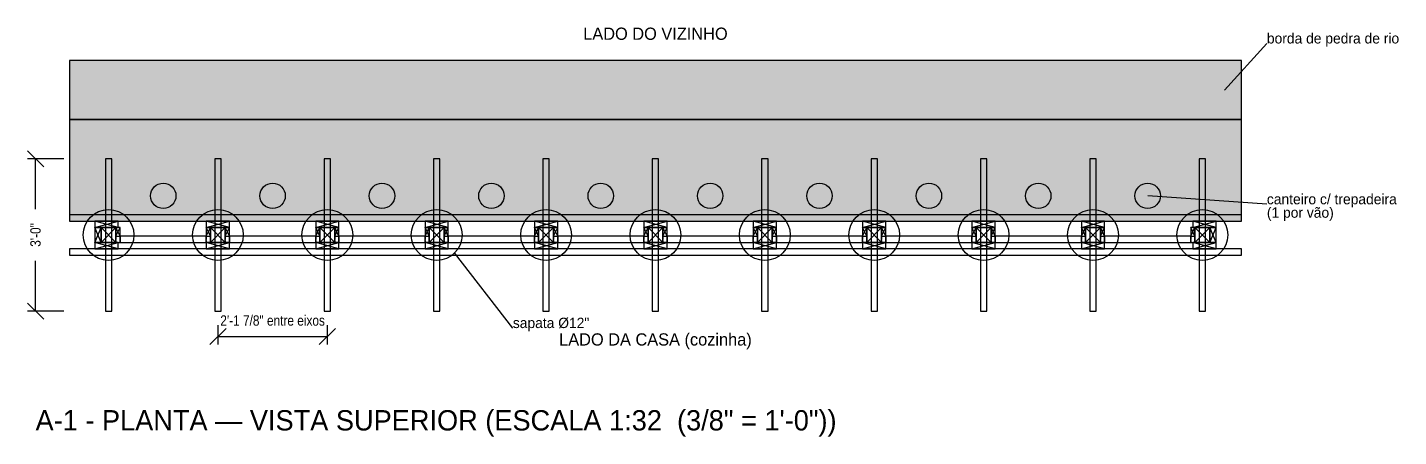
# Model space of a CAD drawing. Header units: inches. Extents: x -2 to 879, y -555 to 194.
# Drawn here: x -1.9 to 322.1, y -20.6 to 76 of the extents above; entities that cross this region are included whole.
import ezdxf
from ezdxf.enums import TextEntityAlignment as Align

# ---------------------------------------------------------------- set-up
doc = ezdxf.new("R2010")
doc.units = ezdxf.units.IN
doc.linetypes.add('DASHED', pattern=[1.524, 1.27, -0.254])
for name, color, linetype in [('BRITA', 8, 'Continuous'), ('CONTORNO', 7, 'Continuous'), ('CORTE', 8, 'Continuous'), ('COTA', 1, 'Continuous'), ('MADEIRA_CEDRO', 30, 'Continuous'), ('MADEIRA_PT', 52, 'Continuous'), ('SOLO', 34, 'Continuous'), ('TEXTO', 7, 'Continuous'), ('TITULO', 7, 'Continuous')]:
    doc.layers.add(name, color=color, linetype=linetype)
doc.styles.add('OpenSansCondensed-Light', font='OpenSansCondensed-Light.ttf')
doc.dimstyles.get("Standard").update_dxf_attribs({"dimtxt": 2.5, "dimasz": 2.5, "dimexe": 1.25, "dimexo": 0.625, "dimtad": 1, "dimcen": 2.5, "dimazin": 3, "dimtfac": 1, "dimtmove": 0, "dimatfit": 3})

# ---------------------------------------------------------------- blocks, each defined once
blk = doc.blocks.new('_OBLIQUE')
at = {"color": 0, "linetype": 'BYBLOCK'}
blk.add_line((-0.5, -0.5), (0.5, 0.5), dxfattribs=at)
blk = doc.blocks.new('*D1')
for p, q in [((6.72, 45), (-1.92, 45)), ((0, 33.11), (0, 45)), ((0, 9), (0, 20.89)), ((6.72, 9), (-1.92, 9))]:
    blk.add_line(p, q)
at = {"layer": 'Defpoints'}
for p in [(8, 45), (0, 9), (8, 9)]:
    blk.add_point(p, dxfattribs=at)
at = {"layer": 'COTA', "xscale": 3.84, "yscale": 3.84, "rotation": 90}
for p in [(0, 45), (0, 9)]:
    blk.add_blockref('_OBLIQUE', p, dxfattribs=at)
at = {"layer": 'COTA', "insert": (0, 27), "char_height": 2.444, "attachment_point": 5, "rotation": 90, "style": 'OpenSansCondensed-Light'}
blk.add_mtext('3\'-0"', dxfattribs=at)

msp = doc.modelspace()

# ---------------------------------------------------------------- hatches: boundary and pattern name
at = {"layer": 'BRITA'}
h = msp.add_hatch(dxfattribs=at)
h.set_pattern_fill('GRAVEL', scale=0.5)
h.paths.add_polyline_path([(8, 54.25), (285, 54.25), (285, 68.25), (8, 68.25)])
at = {"layer": 'SOLO'}
h = msp.add_hatch(dxfattribs=at)
h.set_pattern_fill('EARTH', scale=0.5)
h.paths.add_polyline_path([(8, 30.25), (285, 30.25), (285, 54.25), (8, 54.25)])

# ---------------------------------------------------------------- linework, layer by layer
at = {"layer": 'BRITA'}
msp.add_lwpolyline([(8, 54.25), (285, 54.25), (285, 68.25), (8, 68.25)], close=True, dxfattribs=at)
at = {"layer": 'CONTORNO', "linetype": 'DASHED'}
for points in [[(19, 25.25), (20, 25.25), (20, 28.75), (19, 28.75)], [(40.35, 25.25), (41.35, 25.25), (41.35, 28.75), (40.35, 28.75)], [(44.85, 25.25), (45.85, 25.25), (45.85, 28.75), (44.85, 28.75)], [(66.2, 25.25), (67.2, 25.25), (67.2, 28.75), (66.2, 28.75)], [(70.7, 25.25), (71.7, 25.25), (71.7, 28.75), (70.7, 28.75)], [(92.05, 25.25), (93.05, 25.25), (93.05, 28.75), (92.05, 28.75)], [(96.55, 25.25), (97.55, 25.25), (97.55, 28.75), (96.55, 28.75)], [(117.9, 25.25), (118.9, 25.25), (118.9, 28.75), (117.9, 28.75)], [(122.4, 25.25), (123.4, 25.25), (123.4, 28.75), (122.4, 28.75)], [(143.75, 25.25), (144.75, 25.25), (144.75, 28.75), (143.75, 28.75)], [(148.25, 25.25), (149.25, 25.25), (149.25, 28.75), (148.25, 28.75)], [(169.6, 25.25), (170.6, 25.25), (170.6, 28.75), (169.6, 28.75)], [(174.1, 25.25), (175.1, 25.25), (175.1, 28.75), (174.1, 28.75)], [(195.45, 25.25), (196.45, 25.25), (196.45, 28.75), (195.45, 28.75)], [(199.95, 25.25), (200.95, 25.25), (200.95, 28.75), (199.95, 28.75)], [(221.3, 25.25), (222.3, 25.25), (222.3, 28.75), (221.3, 28.75)], [(225.8, 25.25), (226.8, 25.25), (226.8, 28.75), (225.8, 28.75)], [(247.15, 25.25), (248.15, 25.25), (248.15, 28.75), (247.15, 28.75)], [(251.65, 25.25), (252.65, 25.25), (252.65, 28.75), (251.65, 28.75)], [(273, 25.25), (274, 25.25), (274, 28.75), (273, 28.75)]]:
    msp.add_lwpolyline(points, close=True, dxfattribs=at)
at = {"layer": 'CONTORNO'}
for centre, radius in [((30.175, 36.25), 3), ((56.025, 36.25), 3), ((81.875, 36.25), 3), ((107.725, 36.25), 3), ((133.575, 36.25), 3), ((159.425, 36.25), 3), ((185.275, 36.25), 3), ((211.125, 36.25), 3), ((236.975, 36.25), 3), ((262.825, 36.25), 3), ((17.25, 27), 6), ((43.1, 27), 6), ((68.95, 27), 6), ((94.8, 27), 6), ((120.65, 27), 6), ((146.5, 27), 6), ((172.35, 27), 6), ((198.2, 27), 6), ((224.05, 27), 6), ((249.9, 27), 6), ((275.75, 27), 6)]:
    msp.add_circle(centre, radius, dxfattribs=at)
at = {"layer": 'CORTE'}
for points in [[(14, 28.75), (19.5, 30.25)], [(19.5, 28.75), (14, 30.25)], [(40.35, 28.75), (45.85, 30.25)], [(45.85, 28.75), (40.35, 30.25)], [(66.2, 28.75), (71.7, 30.25)], [(71.7, 28.75), (66.2, 30.25)], [(92.05, 28.75), (97.55, 30.25)], [(97.55, 28.75), (92.05, 30.25)], [(117.9, 28.75), (123.4, 30.25)], [(123.4, 28.75), (117.9, 30.25)], [(143.75, 28.75), (149.25, 30.25)], [(149.25, 28.75), (143.75, 30.25)], [(169.6, 28.75), (175.1, 30.25)], [(175.1, 28.75), (169.6, 30.25)], [(195.45, 28.75), (200.95, 30.25)], [(200.95, 28.75), (195.45, 30.25)], [(221.3, 28.75), (226.8, 30.25)], [(226.8, 28.75), (221.3, 30.25)], [(247.15, 28.75), (252.65, 30.25)], [(252.65, 28.75), (247.15, 30.25)], [(273.5, 28.75), (279, 30.25)], [(279, 28.75), (273.5, 30.25)], [(14, 25.25), (15.5, 28.75)], [(15.5, 25.25), (14, 28.75)], [(15.5, 25.25), (19, 28.75)], [(19, 25.25), (15.5, 28.75)], [(19, 26.75), (20, 28.75)], [(20, 26.75), (19, 28.75)], [(40.35, 26.75), (41.35, 28.75)], [(41.35, 26.75), (40.35, 28.75)], [(41.35, 25.25), (44.85, 28.75)], [(44.85, 25.25), (41.35, 28.75)], [(44.85, 26.75), (45.85, 28.75)], [(45.85, 26.75), (44.85, 28.75)], [(66.2, 26.75), (67.2, 28.75)], [(67.2, 26.75), (66.2, 28.75)], [(67.2, 25.25), (70.7, 28.75)], [(70.7, 25.25), (67.2, 28.75)], [(70.7, 26.75), (71.7, 28.75)], [(71.7, 26.75), (70.7, 28.75)], [(92.05, 26.75), (93.05, 28.75)], [(93.05, 26.75), (92.05, 28.75)], [(93.05, 25.25), (96.55, 28.75)], [(96.55, 25.25), (93.05, 28.75)], [(96.55, 26.75), (97.55, 28.75)], [(97.55, 26.75), (96.55, 28.75)], [(117.9, 26.75), (118.9, 28.75)], [(118.9, 26.75), (117.9, 28.75)], [(118.9, 25.25), (122.4, 28.75)], [(122.4, 25.25), (118.9, 28.75)], [(122.4, 26.75), (123.4, 28.75)], [(123.4, 26.75), (122.4, 28.75)], [(143.75, 26.75), (144.75, 28.75)], [(144.75, 26.75), (143.75, 28.75)], [(144.75, 25.25), (148.25, 28.75)], [(148.25, 25.25), (144.75, 28.75)], [(148.25, 26.75), (149.25, 28.75)], [(149.25, 26.75), (148.25, 28.75)], [(169.6, 26.75), (170.6, 28.75)], [(170.6, 26.75), (169.6, 28.75)], [(170.6, 25.25), (174.1, 28.75)], [(174.1, 25.25), (170.6, 28.75)], [(174.1, 26.75), (175.1, 28.75)], [(175.1, 26.75), (174.1, 28.75)], [(195.45, 26.75), (196.45, 28.75)], [(196.45, 26.75), (195.45, 28.75)], [(196.45, 25.25), (199.95, 28.75)], [(199.95, 25.25), (196.45, 28.75)], [(199.95, 26.75), (200.95, 28.75)], [(200.95, 26.75), (199.95, 28.75)], [(221.3, 26.75), (222.3, 28.75)], [(222.3, 26.75), (221.3, 28.75)], [(222.3, 25.25), (225.8, 28.75)], [(225.8, 25.25), (222.3, 28.75)], [(225.8, 26.75), (226.8, 28.75)], [(226.8, 26.75), (225.8, 28.75)], [(247.15, 26.75), (248.15, 28.75)], [(248.15, 26.75), (247.15, 28.75)], [(248.15, 25.25), (251.65, 28.75)], [(251.65, 25.25), (248.15, 28.75)], [(251.65, 26.75), (252.65, 28.75)], [(252.65, 26.75), (251.65, 28.75)], [(273, 26.75), (274, 28.75)], [(274, 26.75), (273, 28.75)], [(274, 25.25), (277.5, 28.75)], [(277.5, 25.25), (274, 28.75)], [(277.5, 25.25), (279, 28.75)], [(279, 25.25), (277.5, 28.75)], [(14, 23.75), (19.5, 25.25)], [(19.5, 23.75), (14, 25.25)], [(40.35, 23.75), (45.85, 25.25)], [(45.85, 23.75), (40.35, 25.25)], [(66.2, 23.75), (71.7, 25.25)], [(71.7, 23.75), (66.2, 25.25)], [(92.05, 23.75), (97.55, 25.25)], [(97.55, 23.75), (92.05, 25.25)], [(117.9, 23.75), (123.4, 25.25)], [(123.4, 23.75), (117.9, 25.25)], [(143.75, 23.75), (149.25, 25.25)], [(149.25, 23.75), (143.75, 25.25)], [(169.6, 23.75), (175.1, 25.25)], [(175.1, 23.75), (169.6, 25.25)], [(195.45, 23.75), (200.95, 25.25)], [(200.95, 23.75), (195.45, 25.25)], [(221.3, 23.75), (226.8, 25.25)], [(226.8, 23.75), (221.3, 25.25)], [(247.15, 23.75), (252.65, 25.25)], [(252.65, 23.75), (247.15, 25.25)], [(273.5, 23.75), (279, 25.25)], [(279, 23.75), (273.5, 25.25)]]:
    msp.add_lwpolyline(points, dxfattribs=at)
at = {"layer": 'COTA'}
for p, q in [((291, 72.25), (281, 61.25)), ((291, 34.25), (262.825, 36.25)), ((112.8, 5), (99, 22.8))]:
    msp.add_line(p, q, dxfattribs=at)
at = {"layer": 'MADEIRA_CEDRO'}
for points in [[(16.5, 9), (18, 9), (18, 45), (16.5, 45)], [(42.35, 9), (43.85, 9), (43.85, 45), (42.35, 45)], [(68.2, 9), (69.7, 9), (69.7, 45), (68.2, 45)], [(94.05, 9), (95.55, 9), (95.55, 45), (94.05, 45)], [(119.9, 9), (121.4, 9), (121.4, 45), (119.9, 45)], [(145.75, 9), (147.25, 9), (147.25, 45), (145.75, 45)], [(171.6, 9), (173.1, 9), (173.1, 45), (171.6, 45)], [(197.45, 9), (198.95, 9), (198.95, 45), (197.45, 45)], [(223.3, 9), (224.8, 9), (224.8, 45), (223.3, 45)], [(249.15, 9), (250.65, 9), (250.65, 45), (249.15, 45)], [(275, 9), (276.5, 9), (276.5, 45), (275, 45)], [(8, 30.25), (285, 30.25), (285, 31.75), (8, 31.75)], [(14, 28.75), (19.5, 28.75), (19.5, 30.25), (14, 30.25)], [(40.35, 28.75), (45.85, 28.75), (45.85, 30.25), (40.35, 30.25)], [(66.2, 28.75), (71.7, 28.75), (71.7, 30.25), (66.2, 30.25)], [(92.05, 28.75), (97.55, 28.75), (97.55, 30.25), (92.05, 30.25)], [(117.9, 28.75), (123.4, 28.75), (123.4, 30.25), (117.9, 30.25)], [(143.75, 28.75), (149.25, 28.75), (149.25, 30.25), (143.75, 30.25)], [(169.6, 28.75), (175.1, 28.75), (175.1, 30.25), (169.6, 30.25)], [(195.45, 28.75), (200.95, 28.75), (200.95, 30.25), (195.45, 30.25)], [(221.3, 28.75), (226.8, 28.75), (226.8, 30.25), (221.3, 30.25)], [(247.15, 28.75), (252.65, 28.75), (252.65, 30.25), (247.15, 30.25)], [(273.5, 28.75), (279, 28.75), (279, 30.25), (273.5, 30.25)], [(14, 25.25), (15.5, 25.25), (15.5, 28.75), (14, 28.75)], [(19, 26.75), (20, 26.75), (20, 28.75), (19, 28.75)], [(20, 25.25), (40.35, 25.25), (40.35, 26.75), (20, 26.75)], [(40.35, 26.75), (41.35, 26.75), (41.35, 28.75), (40.35, 28.75)], [(44.85, 26.75), (45.85, 26.75), (45.85, 28.75), (44.85, 28.75)], [(45.85, 25.25), (66.2, 25.25), (66.2, 26.75), (45.85, 26.75)], [(66.2, 26.75), (67.2, 26.75), (67.2, 28.75), (66.2, 28.75)], [(70.7, 26.75), (71.7, 26.75), (71.7, 28.75), (70.7, 28.75)], [(71.7, 25.25), (92.05, 25.25), (92.05, 26.75), (71.7, 26.75)], [(92.05, 26.75), (93.05, 26.75), (93.05, 28.75), (92.05, 28.75)], [(96.55, 26.75), (97.55, 26.75), (97.55, 28.75), (96.55, 28.75)], [(97.55, 25.25), (117.9, 25.25), (117.9, 26.75), (97.55, 26.75)], [(117.9, 26.75), (118.9, 26.75), (118.9, 28.75), (117.9, 28.75)], [(122.4, 26.75), (123.4, 26.75), (123.4, 28.75), (122.4, 28.75)], [(123.4, 25.25), (143.75, 25.25), (143.75, 26.75), (123.4, 26.75)], [(143.75, 26.75), (144.75, 26.75), (144.75, 28.75), (143.75, 28.75)], [(148.25, 26.75), (149.25, 26.75), (149.25, 28.75), (148.25, 28.75)], [(149.25, 25.25), (169.6, 25.25), (169.6, 26.75), (149.25, 26.75)], [(169.6, 26.75), (170.6, 26.75), (170.6, 28.75), (169.6, 28.75)], [(174.1, 26.75), (175.1, 26.75), (175.1, 28.75), (174.1, 28.75)], [(175.1, 25.25), (195.45, 25.25), (195.45, 26.75), (175.1, 26.75)], [(195.45, 26.75), (196.45, 26.75), (196.45, 28.75), (195.45, 28.75)], [(199.95, 26.75), (200.95, 26.75), (200.95, 28.75), (199.95, 28.75)], [(200.95, 25.25), (221.3, 25.25), (221.3, 26.75), (200.95, 26.75)], [(221.3, 26.75), (222.3, 26.75), (222.3, 28.75), (221.3, 28.75)], [(225.8, 26.75), (226.8, 26.75), (226.8, 28.75), (225.8, 28.75)], [(226.8, 25.25), (247.15, 25.25), (247.15, 26.75), (226.8, 26.75)], [(247.15, 26.75), (248.15, 26.75), (248.15, 28.75), (247.15, 28.75)], [(251.65, 26.75), (252.65, 26.75), (252.65, 28.75), (251.65, 28.75)], [(252.65, 25.25), (273, 25.25), (273, 26.75), (252.65, 26.75)], [(273, 26.75), (274, 26.75), (274, 28.75), (273, 28.75)], [(277.5, 25.25), (279, 25.25), (279, 28.75), (277.5, 28.75)], [(8, 22.25), (285, 22.25), (285, 23.75), (8, 23.75)], [(14, 23.75), (19.5, 23.75), (19.5, 25.25), (14, 25.25)], [(40.35, 23.75), (45.85, 23.75), (45.85, 25.25), (40.35, 25.25)], [(66.2, 23.75), (71.7, 23.75), (71.7, 25.25), (66.2, 25.25)], [(92.05, 23.75), (97.55, 23.75), (97.55, 25.25), (92.05, 25.25)], [(117.9, 23.75), (123.4, 23.75), (123.4, 25.25), (117.9, 25.25)], [(143.75, 23.75), (149.25, 23.75), (149.25, 25.25), (143.75, 25.25)], [(169.6, 23.75), (175.1, 23.75), (175.1, 25.25), (169.6, 25.25)], [(195.45, 23.75), (200.95, 23.75), (200.95, 25.25), (195.45, 25.25)], [(221.3, 23.75), (226.8, 23.75), (226.8, 25.25), (221.3, 25.25)], [(247.15, 23.75), (252.65, 23.75), (252.65, 25.25), (247.15, 25.25)], [(273.5, 23.75), (279, 23.75), (279, 25.25), (273.5, 25.25)]]:
    msp.add_lwpolyline(points, close=True, dxfattribs=at)
at = {"layer": 'MADEIRA_PT'}
for points in [[(15.5, 25.25), (19, 25.25), (19, 28.75), (15.5, 28.75)], [(41.35, 25.25), (44.85, 25.25), (44.85, 28.75), (41.35, 28.75)], [(67.2, 25.25), (70.7, 25.25), (70.7, 28.75), (67.2, 28.75)], [(93.05, 25.25), (96.55, 25.25), (96.55, 28.75), (93.05, 28.75)], [(118.9, 25.25), (122.4, 25.25), (122.4, 28.75), (118.9, 28.75)], [(144.75, 25.25), (148.25, 25.25), (148.25, 28.75), (144.75, 28.75)], [(170.6, 25.25), (174.1, 25.25), (174.1, 28.75), (170.6, 28.75)], [(196.45, 25.25), (199.95, 25.25), (199.95, 28.75), (196.45, 28.75)], [(222.3, 25.25), (225.8, 25.25), (225.8, 28.75), (222.3, 28.75)], [(248.15, 25.25), (251.65, 25.25), (251.65, 28.75), (248.15, 28.75)], [(274, 25.25), (277.5, 25.25), (277.5, 28.75), (274, 28.75)]]:
    msp.add_lwpolyline(points, close=True, dxfattribs=at)
at = {"layer": 'SOLO'}
msp.add_lwpolyline([(8, 30.25), (285, 30.25), (285, 54.25), (8, 54.25)], close=True, dxfattribs=at)

# ---------------------------------------------------------------- texts
at = {"layer": 'TEXTO'}
for s, p in [('LADO DO VIZINHO', (146.5, 72.25)), ('LADO DA CASA (cozinha)', (146.5, 0))]:
    msp.add_text(s, height=2.88889, dxfattribs=at).set_placement(p, align=Align.BOTTOM_CENTER)
for s, p in [('borda de pedra de rio', (291, 72.25)), ('canteiro c/ trepadeira', (291, 34.25)), ('(1 por vão)', (291, 31.072)), ('sapata Ø12"', (112.8, 5))]:
    msp.add_text(s, height=2.44444, dxfattribs=at).set_placement(p)
at = {"layer": 'TITULO'}
msp.add_text('A-1 - PLANTA — VISTA SUPERIOR (ESCALA 1:32  (3/8" = 1\'-0"))', height=4.8, dxfattribs=at).set_placement((0, -19.2))

# ---------------------------------------------------------------- dimensions: what is measured, and where the dimension line sits
at = {"layer": 'COTA'}
dim = msp.add_linear_dim(base=(0, 9), p1=(8, 9), p2=(8, 45), angle=90, text='3\'-0"', dimstyle='Standard', override={"dimtxt": 2.444444, "dimasz": 2.56, "dimexe": 1.92, "dimexo": 1.28, "dimtsz": 1.92}, dxfattribs=at)
dim.commit()
dim.dimension.update_dxf_attribs({"geometry": '*D1', "text_midpoint": (0, 27)})
msp.add_linear_dim(base=(43.1, 3), p1=(43.1, 7), p2=(68.95, 7), text='2\'-1 7/8" entre eixos', dimstyle='Standard', override={"dimtxt": 2.444444, "dimasz": 2.56, "dimexe": 1.92, "dimexo": 1.28, "dimtsz": 1.92}, dxfattribs=at).render()

doc.saveas('drawing.dxf')
